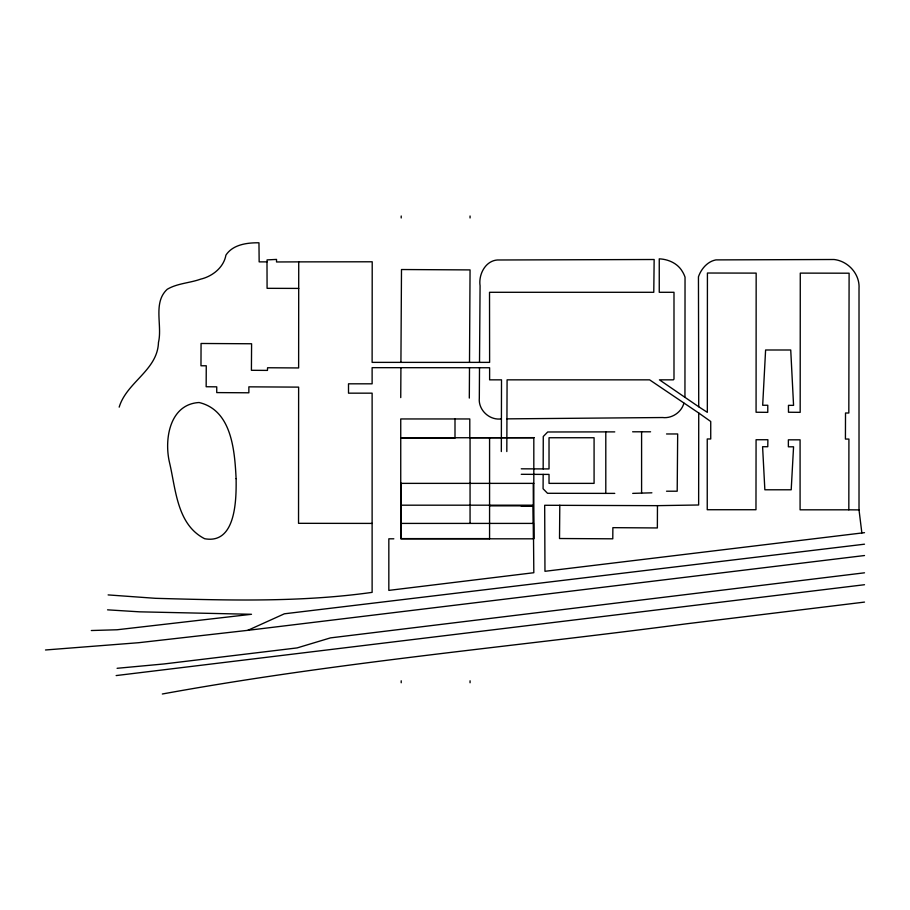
<?xml version="1.0" encoding="UTF-8"?>
<svg xmlns="http://www.w3.org/2000/svg" width="910" height="910" viewBox="0 0 910 910"><rect width="100%" height="100%" fill="white"/><g stroke="black" fill="none" stroke-linecap="round" stroke-linejoin="round"><path stroke-width="1.36" d="M479.513 362.373L480.082 285.774C478.398 274.774 485.178 260.977 497.269 259.987L654.154 259.509L653.778 292.292L489.523 292.292L489.614 362.373L372.122 362.373L372.213 261.784L298.73 261.875L298.628 367.947L267.563 367.754L267.46 370.404L251.41 370.302L251.592 343.764L201.064 343.479L200.974 365.774L206.263 365.774L206.161 386.739L216.739 386.841L216.739 392.597L248.862 392.79L248.862 386.841L298.628 387.125L298.537 523.318L372.122 523.409M614.762 493.379L605.798 493.379L605.798 431.886L614.762 431.886M506.813 451.542L507.086 379.845L649.615 379.845L698.732 413.003L698.641 504.993L657.464 505.653L544.68 505.277L544.965 571.298L864.5 532.668M859.017 509.907L848.825 509.816L848.916 439.064L845.424 439.064L845.515 413.003L848.825 413.003L849.11 273.205L800.277 273.114L800.174 412.344L788.469 412.241L788.469 405.348L793.565 405.348L790.733 349.997L765.606 349.997L762.682 405.257L767.778 405.257L767.778 412.344L756.073 412.241L756.164 273.114L707.423 273.023L707.332 412.344L698.732 406.77L698.448 276.799C701.155 268.95 707.457 261.466 715.931 259.896L834.083 259.509C848.109 261.068 859.95 274.035 859.017 288.413L859.017 509.907L861.861 532.953M501.33 451.542L501.512 379.845L489.614 379.845L489.614 367.754L372.122 367.663L372.122 383.815L348.507 383.815L348.507 393.165L372.122 393.165L372.122 592.365C300.402 602.488 227.625 600.316 155.439 598.314L108.119 594.913M521.259 468.821L543.168 468.912L543.27 436.516L547.706 431.988L605.798 431.886M657.464 505.653L657.361 527.948L612.874 527.663L612.783 538.811L559.514 538.527L559.798 505.186M400.741 397.602L400.923 367.663M400.923 362.373L401.492 269.531L470.06 269.906L469.503 362.373M469.31 398.079L469.503 367.754M479.513 367.754L479.32 398.171C478.137 410.046 489.671 420.693 501.421 418.862M684.946 397.226L685.037 277.175A26.765 26.765 0 0 0 682.307 271.419C677.643 263.354 668.293 259.236 659.249 258.849L659.249 292.292L673.991 292.292L673.991 379.095L673.332 379.845L659.443 379.845L698.732 406.77M543.168 468.912L549.026 468.912L549.026 437.744L594.082 437.744L594.082 483.369L549.026 483.369L549.026 474.394L543.168 474.394L543.077 488.75L547.513 493.288L605.798 493.379M298.73 288.413L267.085 288.322L266.994 261.875L267.085 259.896L276.526 259.418L276.526 261.966L298.73 261.875M683.91 403.175C681.442 412.298 671.967 418.68 662.56 417.531L506.904 418.862M119.176 407.145C126.74 381.995 157.589 370.347 158.465 342.444C162.56 325.405 152.641 302.655 167.247 289.266C177.336 283.306 189.678 283.078 200.587 279.165C212.303 276.435 223.724 267.563 225.907 255.164C232.801 244.517 247.201 242.629 258.963 242.799L259.157 261.875L266.994 261.875M45.5 649.979L138.627 642.71L247.816 630.334L284.375 613.806L864.5 544.191M162.333 694C335.779 662.343 511.659 646.862 686.367 623.816L864.5 602.09M247.816 630.334L864.5 555.532M864.5 572.811L330.466 637.887L297.126 647.909L163.948 663.959L117.094 668.304M864.5 584.72L116.15 675.573M632.712 493.379L651.89 492.81M91.307 630.528L117.094 629.765L251.501 614.284L139.48 611.827L107.551 609.837M521.259 506.131L533.249 505.846L533.817 572.72L388.832 590.385L388.832 538.811L393.837 538.811M632.621 431.795L650.559 431.795M666.529 433.968L677.677 433.968L677.199 491.207L666.529 491.207M400.741 437.744L533.817 437.744M400.741 438.12L455 438.12L455 418.953M400.741 483.369L533.817 483.369M401.208 505.186L533.408 505.186M489.58 505.846L533.249 505.846M848.825 509.816L800.083 509.816L800.083 439.826L788.367 439.826L788.367 446.81L793.565 446.81L791.199 489.785L764.855 489.785L762.591 446.719L767.778 446.719L767.881 439.735L756.073 439.735L755.971 509.725L707.241 509.725L707.241 438.973L710.733 438.973L710.733 421.501L698.732 413.003M401.208 523.409L533.533 523.409L533.533 538.811M489.569 538.618L401.208 538.618L401.208 483.369M521.259 474.303L543.168 474.394M641.595 431.795L641.595 493.095M533.249 483.369L533.408 523.409M489.58 437.744L489.569 538.811M470.06 216L470.06 217.968M470.06 437.744L470.06 523.409M470.06 680.794L470.06 682.762M401.208 216L401.208 217.968M401.208 680.794L401.208 682.762M236.111 478.649C236.384 499.044 236.134 544.533 204.648 538.72C176.858 524.547 175.857 489.182 169.522 462.587C163.993 439.291 169.704 404.176 199.085 402.516C231.891 410.251 234.678 450.848 236.111 478.649M533.817 437.653L469.787 437.744L469.787 418.953L400.741 418.953L400.741 538.811L533.817 538.811L533.817 437.653"/></g></svg>
